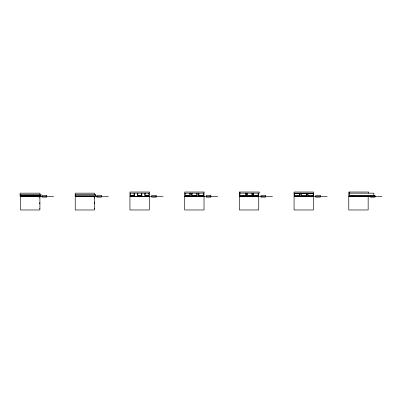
<?xml version="1.0" encoding="UTF-8"?>
<svg xmlns="http://www.w3.org/2000/svg" width="402" height="402" viewBox="0 0 402 402"><rect width="100%" height="100%" fill="white"/><g stroke="black" fill="none" stroke-linecap="round" stroke-linejoin="round"><path stroke-width="0.6" d="M239.934 193.166L259.31 193.166L259.31 192.025L239.361 192.025L239.361 196.015L258.737 196.015L258.737 193.166M294.073 193.166L313.449 193.166M349.348 193.166L373.855 193.166L373.855 195.442M185.221 193.447L184.654 193.447L184.654 209.975L204.03 209.975L204.03 193.447L203.462 193.447M189.784 193.447L190.352 193.447L190.352 196.297M192.061 193.447L191.493 193.447L191.493 196.297M196.623 193.447L197.191 193.447L197.191 196.297M198.9 193.447L198.332 193.447L198.332 196.297M130.374 193.593L129.946 193.593L129.946 195.869L134.504 195.869L134.504 193.593L134.077 193.593M137.78 193.593L137.353 193.593L137.353 195.869L141.911 195.869L141.911 193.593L141.484 193.593M145.187 193.593L144.76 193.593L144.76 195.869L149.323 195.869L149.323 193.593L148.896 193.593M75.234 194.302L95.751 194.302L95.751 196.297M20.527 194.447L20.1 194.447L20.1 196.156L41.044 196.156L41.044 195.729L20.527 195.729L20.527 194.302M20.527 195.442L41.044 195.442L41.044 194.302L20.1 194.302L20.1 193.166L39.904 193.166L39.904 194.302M75.234 195.442L95.751 195.442M185.221 195.442L189.784 195.442M192.061 195.442L196.623 195.442M198.9 195.442L203.462 195.442M374.996 196.015L348.78 196.015L348.78 192.025L368.724 192.025L368.724 193.166M53.647 196.297L20.527 196.297L20.527 209.975L39.904 209.975L39.904 196.297M75.234 196.297L108.354 196.297M163.066 196.297L129.946 196.297L129.946 209.975L149.323 209.975L149.323 196.297M184.654 196.297L217.773 196.297M272.481 196.297L239.361 196.297L239.361 209.975L258.737 209.975L258.737 196.297M327.193 196.297L294.073 196.297L294.073 209.975L313.449 209.975L313.449 196.297M381.9 196.297L348.78 196.297L348.78 209.975L368.157 209.975L368.157 196.297M20.527 196.442L39.904 196.442M75.234 196.442L94.611 196.442M129.946 196.442L149.323 196.442M184.654 196.442L204.03 196.442M239.361 196.442L258.737 196.442M294.073 196.442L313.449 196.442M348.78 196.442L368.157 196.442M39.476 196.724L39.904 196.724M94.184 196.724L94.611 196.724M39.476 197.864L39.904 197.864M94.184 197.864L94.611 197.864M39.476 202.925L39.904 202.925M94.184 202.925L94.611 202.925M39.476 203.206L39.904 203.206M94.184 203.206L94.611 203.206M39.476 203.492L39.904 203.492M94.184 203.492L94.611 203.492M94.184 208.608L94.611 208.834M39.476 208.608L39.904 208.834M370.438 196.297L370.438 197.151L374.996 197.151L374.996 195.442L349.348 195.442L349.348 192.025M352.77 195.442L352.77 196.015M307.751 193.166L307.751 196.015L313.449 196.015L313.449 192.025L294.073 192.025L294.073 196.015L299.771 196.015L299.771 193.166M306.61 193.166L306.61 196.015L300.912 196.015L300.912 193.166M258.169 193.166L258.169 195.442L253.612 195.442L253.612 193.166M255.888 195.442L255.888 196.015M253.039 193.166L253.039 196.015M252.471 193.166L252.471 196.015M251.898 193.166L251.898 195.442L247.341 195.442L247.341 193.166M249.622 195.442L249.622 196.015M246.773 193.166L246.773 196.015M246.2 193.166L246.2 196.015M245.632 193.166L245.632 195.442L239.934 195.442L239.934 192.025M243.351 195.442L243.351 196.015M203.462 193.166L203.462 195.729L198.9 195.729L198.9 193.166M201.181 195.729L201.181 196.297M196.623 193.166L196.623 195.729L192.061 195.729L192.061 193.166M194.342 195.729L194.342 196.297M189.784 193.166L189.784 195.729L185.221 195.729L185.221 193.166M187.503 195.729L187.503 196.297M148.896 193.166L148.896 195.442L145.187 195.442L145.187 193.166M141.489 193.166L141.484 195.442L137.78 195.442L137.78 193.166M134.077 193.166L134.077 195.442L130.374 195.442L130.374 193.166M94.611 194.302L94.611 193.166L75.234 193.166L75.234 209.975L94.611 209.975L94.611 196.297M149.323 192.025L129.946 192.025L129.946 193.166L149.323 193.166L149.323 192.025M204.03 192.025L184.654 192.025L184.654 193.166L204.03 193.166L204.03 192.025M299.485 193.447L294.354 193.447L294.354 195.729L299.485 195.729L299.485 193.447M306.324 193.447L301.193 193.447L301.193 195.729L306.324 195.729L306.324 193.447M313.163 193.447L308.032 193.447L308.032 195.729L313.163 195.729L313.163 193.447M46.743 195.442L42.185 195.442L42.185 197.151L46.743 197.151L46.743 195.442M101.45 195.442L96.892 195.442L96.892 197.151L101.45 197.151L101.45 195.442M156.162 195.442L151.599 195.442L151.599 197.151L156.162 197.151L156.162 195.442M210.869 195.442L206.311 195.442L206.311 197.151L210.869 197.151L210.869 195.442M265.576 195.442L261.019 195.442L261.019 197.151L265.576 197.151L265.576 195.442M320.288 195.442L315.726 195.442L315.726 197.151L320.288 197.151L320.288 195.442"/></g></svg>
